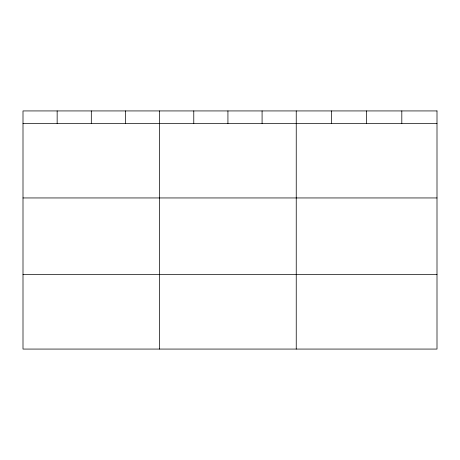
<?xml version="1.0" encoding="UTF-8"?>
<svg xmlns="http://www.w3.org/2000/svg" width="460" height="460" viewBox="0 0 460 460"><rect width="100%" height="100%" fill="white"/><g stroke="black" fill="none" stroke-linecap="round" stroke-linejoin="round"><path stroke-width="0.69" d="M23 123.516L437 123.516M23 197.949L437 197.949M23 274.637L437 274.637M401.81 110.929L401.81 123.516M366.62 110.929L366.62 123.516M331.43 110.929L331.43 123.516M296.24 110.929L296.24 349.071M262.085 110.929L262.085 123.516M227.93 110.929L227.93 123.516M193.775 110.929L193.775 123.516M159.62 110.929L159.62 349.071M125.465 110.929L125.465 123.516M91.31 110.929L91.31 123.516M57.155 110.929L57.155 123.516M437 110.929L23 110.929L23 349.071L437 349.071L437 110.929"/></g></svg>
